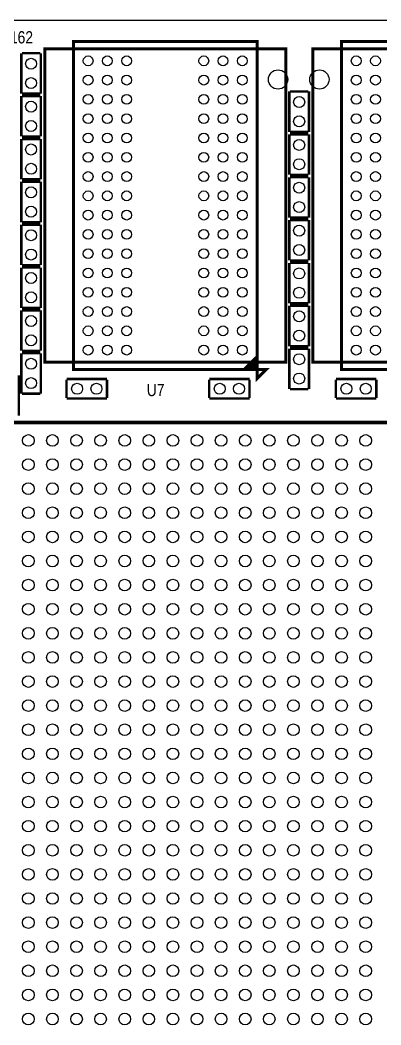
# Model space of a CAD drawing. Extents: x 0 to 80, y 0 to 80.
# Drawn here: x 28.44 to 43.41, y 38.32 to 80 of the extents above; entities that cross this region are included whole.
import ezdxf
from ezdxf.enums import TextEntityAlignment as Align

# ---------------------------------------------------------------- set-up
doc = ezdxf.new("R2010")
doc.units = 0
for name, color, linetype in [('BG_OUTLINE', 2, 'CONTINUOUS'), ('PG_SILKSCREEN_TOP', 3, 'CONTINUOUS'), ('PIN_TOP', 4, 'CONTINUOUS'), ('RD_SILKSCREEN_TOP', 5, 'CONTINUOUS')]:
    doc.layers.add(name, color=color, linetype=linetype)

msp = doc.modelspace()

# ---------------------------------------------------------------- linework, layer by layer
at = {"layer": 'BG_OUTLINE'}
msp.add_lwpolyline([(0, 0), (0, 79.99984), (79.99984, 79.99984), (79.99984, 0)], close=True, dxfattribs=at)
at = {"layer": 'PG_SILKSCREEN_TOP'}
for points, const_width in [([(29.459682, 65.809622), (39.459662, 65.809622), (39.459662, 78.80985), (29.459682, 78.80985)], 0.124968), ([(30.649672, 65.502536), (38.269672, 65.502536), (38.269672, 79.116936), (30.649672, 79.116936)], 0.127), ([(40.584882, 65.809622), (50.584862, 65.809622), (50.584862, 78.80985), (40.584882, 78.80985)], 0.124968), ([(41.774872, 65.502536), (49.394872, 65.502536), (49.394872, 79.116936), (41.774872, 79.116936)], 0.127), ([(38.269672, 65.502536), (38.269672, 65.121536), (38.650672, 65.502536)], 0.127), ([(59.527694, 20.812506), (59.527694, 63.312294), (17.027906, 63.312294), (17.027906, 20.812506)], 0.150114)]:
    msp.add_lwpolyline(points, close=True, dxfattribs=dict(at, const_width=const_width))
for points, const_width in [([(28.4861, 76.9493), (28.4861, 78.6257)], 0.1016), ([(28.5115, 78.6257), (29.2735, 78.6257)], 0.1016), ([(29.2989, 78.6257), (29.2989, 76.9493)], 0.1016), ([(28.4861, 75.1713), (28.4861, 76.8477)], 0.1016), ([(29.2735, 76.9493), (28.5115, 76.9493)], 0.1016), ([(28.5115, 76.8477), (29.2735, 76.8477)], 0.1016), ([(29.2989, 76.8477), (29.2989, 75.1713)], 0.1016), ([(39.6113, 75.3618), (39.6113, 77.0382)], 0.1016), ([(39.6367, 77.0382), (40.3987, 77.0382)], 0.1016), ([(40.4241, 77.0382), (40.4241, 75.3618)], 0.1016), ([(28.4861, 73.3933), (28.4861, 75.0697)], 0.1016), ([(29.2735, 75.1713), (28.5115, 75.1713)], 0.1016), ([(28.5115, 75.0697), (29.2735, 75.0697)], 0.1016), ([(29.2989, 75.0697), (29.2989, 73.3933)], 0.1016), ([(39.6113, 73.5838), (39.6113, 75.2602)], 0.1016), ([(40.3987, 75.3618), (39.6367, 75.3618)], 0.1016), ([(39.6367, 75.2602), (40.3987, 75.2602)], 0.1016), ([(40.4241, 75.2602), (40.4241, 73.5838)], 0.1016), ([(29.2735, 73.3933), (28.5115, 73.3933)], 0.1016), ([(39.6113, 71.8058), (39.6113, 73.4822)], 0.1016), ([(40.3987, 73.5838), (39.6367, 73.5838)], 0.1016), ([(39.6367, 73.4822), (40.3987, 73.4822)], 0.1016), ([(40.4241, 73.4822), (40.4241, 71.8058)], 0.1016), ([(28.4861, 71.6153), (28.4861, 73.2917)], 0.1016), ([(28.5115, 73.2917), (29.2735, 73.2917)], 0.1016), ([(29.2989, 73.2917), (29.2989, 71.6153)], 0.1016), ([(39.6113, 70.0278), (39.6113, 71.7042)], 0.1016), ([(40.3987, 71.8058), (39.6367, 71.8058)], 0.1016), ([(39.6367, 71.7042), (40.3987, 71.7042)], 0.1016), ([(40.4241, 71.7042), (40.4241, 70.0278)], 0.1016), ([(28.4861, 69.8373), (28.4861, 71.5137)], 0.1016), ([(29.2735, 71.6153), (28.5115, 71.6153)], 0.1016), ([(28.5115, 71.5137), (29.2735, 71.5137)], 0.1016), ([(29.2989, 71.5137), (29.2989, 69.8373)], 0.1016), ([(40.3987, 70.0278), (39.6367, 70.0278)], 0.1016), ([(28.4861, 68.0593), (28.4861, 69.7357)], 0.1016), ([(29.2735, 69.8373), (28.5115, 69.8373)], 0.1016), ([(28.5115, 69.7357), (29.2735, 69.7357)], 0.1016), ([(29.2989, 69.7357), (29.2989, 68.0593)], 0.1016), ([(39.6113, 68.2498), (39.6113, 69.9262)], 0.1016), ([(39.6367, 69.9262), (40.3987, 69.9262)], 0.1016), ([(40.4241, 69.9262), (40.4241, 68.2498)], 0.1016), ([(28.4861, 66.2813), (28.4861, 67.9577)], 0.1016), ([(29.2735, 68.0593), (28.5115, 68.0593)], 0.1016), ([(28.5115, 67.9577), (29.2735, 67.9577)], 0.1016), ([(29.2989, 67.9577), (29.2989, 66.2813)], 0.1016), ([(39.6113, 66.4718), (39.6113, 68.1482)], 0.1016), ([(40.3987, 68.2498), (39.6367, 68.2498)], 0.1016), ([(39.6367, 68.1482), (40.3987, 68.1482)], 0.1016), ([(40.4241, 68.1482), (40.4241, 66.4718)], 0.1016), ([(29.2735, 66.2813), (28.5115, 66.2813)], 0.1016), ([(39.6113, 64.6938), (39.6113, 66.3702)], 0.1016), ([(40.3987, 66.4718), (39.6367, 66.4718)], 0.1016), ([(39.6367, 66.3702), (40.3987, 66.3702)], 0.1016), ([(40.4241, 66.3702), (40.4241, 64.6938)], 0.1016), ([(28.4861, 64.5033), (28.4861, 66.1797)], 0.1016), ([(28.5115, 66.1797), (29.2735, 66.1797)], 0.1016), ([(29.2989, 66.1797), (29.2989, 64.5033)], 0.1016), ([(38.244272, 66.010536), (37.761672, 65.527936), (37.888672, 65.527936), (38.218872, 65.858136), (38.218872, 65.756536), (38.015672, 65.553336), (38.066472, 65.502536), (38.269672, 65.502536), (38.269672, 65.654936), (38.244272, 65.654936), (38.117272, 65.527936)], 0.127), ([(28.3845, 65.2653), (28.3845, 63.5889)], 0.1016), ([(30.3657, 65.1129), (32.0421, 65.1129)], 0.1016), ([(30.3657, 64.3255), (30.3657, 65.0875)], 0.1016), ([(32.0421, 65.0875), (32.0421, 64.3255)], 0.1016), ([(36.2839, 65.1129), (37.9603, 65.1129)], 0.1016), ([(36.2839, 64.3255), (36.2839, 65.0875)], 0.1016), ([(37.9603, 65.0875), (37.9603, 64.3255)], 0.1016), ([(41.5417, 65.1129), (43.2181, 65.1129)], 0.1016), ([(41.5417, 64.3255), (41.5417, 65.0875)], 0.1016), ([(43.2181, 65.0875), (43.2181, 64.3255)], 0.1016), ([(40.3987, 64.6938), (39.6367, 64.6938)], 0.1016), ([(29.2735, 64.5033), (28.5115, 64.5033)], 0.1016), ([(32.0421, 64.3001), (30.3657, 64.3001)], 0.1016), ([(37.9603, 64.3001), (36.2839, 64.3001)], 0.1016), ([(43.2181, 64.3001), (41.5417, 64.3001)], 0.1016)]:
    msp.add_lwpolyline(points, dxfattribs=dict(at, const_width=const_width))
at = {"layer": 'PIN_TOP'}
for centre, radius in [((28.8925, 78.188312), 0.2286), ((31.25978, 78.309724), 0.2032), ((32.059626, 78.309724), 0.2032), ((32.859726, 78.309724), 0.2032), ((36.059618, 78.309724), 0.2032), ((36.859718, 78.309724), 0.2032), ((37.659564, 78.309724), 0.2032), ((42.38498, 78.309724), 0.2032), ((43.184826, 78.309724), 0.2032), ((28.8925, 77.386688), 0.2286), ((31.25978, 77.509624), 0.2032), ((32.059626, 77.509624), 0.2032), ((32.859726, 77.509624), 0.2032), ((36.059618, 77.509624), 0.2032), ((36.859718, 77.509624), 0.2032), ((37.659564, 77.509624), 0.2032), ((39.141146, 77.535786), 0.40005), ((40.858694, 77.535786), 0.40005), ((42.38498, 77.509624), 0.2032), ((43.184826, 77.509624), 0.2032), ((31.25978, 76.709778), 0.2032), ((32.059626, 76.709778), 0.2032), ((32.859726, 76.709778), 0.2032), ((36.059618, 76.709778), 0.2032), ((36.859718, 76.709778), 0.2032), ((37.659564, 76.709778), 0.2032), ((40.0177, 76.600812), 0.2286), ((42.38498, 76.709778), 0.2032), ((43.184826, 76.709778), 0.2032), ((28.8925, 76.410312), 0.2286), ((31.25978, 75.909678), 0.2032), ((32.059626, 75.909678), 0.2032), ((32.859726, 75.909678), 0.2032), ((36.059618, 75.909678), 0.2032), ((36.859718, 75.909678), 0.2032), ((37.659564, 75.909678), 0.2032), ((40.0177, 75.799188), 0.2286), ((42.38498, 75.909678), 0.2032), ((43.184826, 75.909678), 0.2032), ((28.8925, 75.608688), 0.2286), ((31.25978, 75.109832), 0.2032), ((32.059626, 75.109832), 0.2032), ((32.859726, 75.109832), 0.2032), ((36.059618, 75.109832), 0.2032), ((36.859718, 75.109832), 0.2032), ((37.659564, 75.109832), 0.2032), ((40.0177, 74.822812), 0.2286), ((42.38498, 75.109832), 0.2032), ((43.184826, 75.109832), 0.2032), ((28.8925, 74.632312), 0.2286), ((31.25978, 74.309732), 0.2032), ((32.059626, 74.309732), 0.2032), ((32.859726, 74.309732), 0.2032), ((36.059618, 74.309732), 0.2032), ((36.859718, 74.309732), 0.2032), ((37.659564, 74.309732), 0.2032), ((40.0177, 74.021188), 0.2286), ((42.38498, 74.309732), 0.2032), ((43.184826, 74.309732), 0.2032), ((28.8925, 73.830688), 0.2286), ((31.25978, 73.509632), 0.2032), ((32.059626, 73.509632), 0.2032), ((32.859726, 73.509632), 0.2032), ((36.059618, 73.509632), 0.2032), ((36.859718, 73.509632), 0.2032), ((37.659564, 73.509632), 0.2032), ((42.38498, 73.509632), 0.2032), ((43.184826, 73.509632), 0.2032), ((28.8925, 72.854312), 0.2286), ((40.0177, 73.044812), 0.2286), ((31.25978, 72.709786), 0.2032), ((32.059626, 72.709786), 0.2032), ((32.859726, 72.709786), 0.2032), ((36.059618, 72.709786), 0.2032), ((36.859718, 72.709786), 0.2032), ((37.659564, 72.709786), 0.2032), ((42.38498, 72.709786), 0.2032), ((43.184826, 72.709786), 0.2032), ((28.8925, 72.052688), 0.2286), ((31.25978, 71.909686), 0.2032), ((32.059626, 71.909686), 0.2032), ((32.859726, 71.909686), 0.2032), ((36.059618, 71.909686), 0.2032), ((36.859718, 71.909686), 0.2032), ((37.659564, 71.909686), 0.2032), ((40.0177, 72.243188), 0.2286), ((42.38498, 71.909686), 0.2032), ((43.184826, 71.909686), 0.2032), ((28.8925, 71.076312), 0.2286), ((31.25978, 71.10984), 0.2032), ((32.059626, 71.10984), 0.2032), ((32.859726, 71.10984), 0.2032), ((36.059618, 71.10984), 0.2032), ((36.859718, 71.10984), 0.2032), ((37.659564, 71.10984), 0.2032), ((40.0177, 71.266812), 0.2286), ((42.38498, 71.10984), 0.2032), ((43.184826, 71.10984), 0.2032), ((28.8925, 70.274688), 0.2286), ((31.25978, 70.30974), 0.2032), ((32.059626, 70.30974), 0.2032), ((32.859726, 70.30974), 0.2032), ((36.059618, 70.30974), 0.2032), ((36.859718, 70.30974), 0.2032), ((37.659564, 70.30974), 0.2032), ((40.0177, 70.465188), 0.2286), ((42.38498, 70.30974), 0.2032), ((43.184826, 70.30974), 0.2032), ((31.25978, 69.50964), 0.2032), ((32.059626, 69.50964), 0.2032), ((32.859726, 69.50964), 0.2032), ((36.059618, 69.50964), 0.2032), ((36.859718, 69.50964), 0.2032), ((37.659564, 69.50964), 0.2032), ((40.0177, 69.488812), 0.2286), ((42.38498, 69.50964), 0.2032), ((43.184826, 69.50964), 0.2032), ((28.8925, 69.298312), 0.2286), ((31.25978, 68.709794), 0.2032), ((32.059626, 68.709794), 0.2032), ((32.859726, 68.709794), 0.2032), ((36.059618, 68.709794), 0.2032), ((36.859718, 68.709794), 0.2032), ((37.659564, 68.709794), 0.2032), ((40.0177, 68.687188), 0.2286), ((42.38498, 68.709794), 0.2032), ((43.184826, 68.709794), 0.2032), ((28.8925, 68.496688), 0.2286), ((31.25978, 67.909694), 0.2032), ((32.059626, 67.909694), 0.2032), ((32.859726, 67.909694), 0.2032), ((36.059618, 67.909694), 0.2032), ((36.859718, 67.909694), 0.2032), ((37.659564, 67.909694), 0.2032), ((42.38498, 67.909694), 0.2032), ((43.184826, 67.909694), 0.2032), ((28.8925, 67.520312), 0.2286), ((40.0177, 67.710812), 0.2286), ((31.25978, 67.109848), 0.2032), ((32.059626, 67.109848), 0.2032), ((32.859726, 67.109848), 0.2032), ((36.059618, 67.109848), 0.2032), ((36.859718, 67.109848), 0.2032), ((37.659564, 67.109848), 0.2032), ((40.0177, 66.909188), 0.2286), ((42.38498, 67.109848), 0.2032), ((43.184826, 67.109848), 0.2032), ((28.8925, 66.718688), 0.2286), ((31.25978, 66.309748), 0.2032), ((32.059626, 66.309748), 0.2032), ((32.859726, 66.309748), 0.2032), ((36.059618, 66.309748), 0.2032), ((36.859718, 66.309748), 0.2032), ((37.659564, 66.309748), 0.2032), ((42.38498, 66.309748), 0.2032), ((43.184826, 66.309748), 0.2032), ((28.8925, 65.742312), 0.2286), ((40.0177, 65.932812), 0.2286), ((28.8925, 64.940688), 0.2286), ((40.0177, 65.131188), 0.2286), ((30.803088, 64.7065), 0.2286), ((31.604712, 64.7065), 0.2286), ((36.721288, 64.7065), 0.2286), ((37.522912, 64.7065), 0.2286), ((41.979088, 64.7065), 0.2286), ((42.780712, 64.7065), 0.2286), ((28.777692, 62.562486), 0.2413), ((29.77769, 62.562486), 0.2413), ((30.777688, 62.562486), 0.2413), ((31.777686, 62.562486), 0.2413), ((32.777684, 62.562486), 0.2413), ((33.777682, 62.562486), 0.2413), ((34.77768, 62.562486), 0.2413), ((35.777678, 62.562486), 0.2413), ((36.777676, 62.562486), 0.2413), ((37.777674, 62.562486), 0.2413), ((38.777926, 62.562486), 0.2413), ((39.777924, 62.562486), 0.2413), ((40.777922, 62.562486), 0.2413), ((41.77792, 62.562486), 0.2413), ((42.777918, 62.562486), 0.2413), ((28.777692, 61.562488), 0.2413), ((29.77769, 61.562488), 0.2413), ((30.777688, 61.562488), 0.2413), ((31.777686, 61.562488), 0.2413), ((32.777684, 61.562488), 0.2413), ((33.777682, 61.562488), 0.2413), ((34.77768, 61.562488), 0.2413), ((35.777678, 61.562488), 0.2413), ((36.777676, 61.562488), 0.2413), ((37.777674, 61.562488), 0.2413), ((38.777926, 61.562488), 0.2413), ((39.777924, 61.562488), 0.2413), ((40.777922, 61.562488), 0.2413), ((41.77792, 61.562488), 0.2413), ((42.777918, 61.562488), 0.2413), ((28.777692, 60.56249), 0.2413), ((29.77769, 60.56249), 0.2413), ((30.777688, 60.56249), 0.2413), ((31.777686, 60.56249), 0.2413), ((32.777684, 60.56249), 0.2413), ((33.777682, 60.56249), 0.2413), ((34.77768, 60.56249), 0.2413), ((35.777678, 60.56249), 0.2413), ((36.777676, 60.56249), 0.2413), ((37.777674, 60.56249), 0.2413), ((38.777926, 60.56249), 0.2413), ((39.777924, 60.56249), 0.2413), ((40.777922, 60.56249), 0.2413), ((41.77792, 60.56249), 0.2413), ((42.777918, 60.56249), 0.2413), ((28.777692, 59.562492), 0.2413), ((29.77769, 59.562492), 0.2413), ((30.777688, 59.562492), 0.2413), ((31.777686, 59.562492), 0.2413), ((32.777684, 59.562492), 0.2413), ((33.777682, 59.562492), 0.2413), ((34.77768, 59.562492), 0.2413), ((35.777678, 59.562492), 0.2413), ((36.777676, 59.562492), 0.2413), ((37.777674, 59.562492), 0.2413), ((38.777926, 59.562492), 0.2413), ((39.777924, 59.562492), 0.2413), ((40.777922, 59.562492), 0.2413), ((41.77792, 59.562492), 0.2413), ((42.777918, 59.562492), 0.2413), ((28.777692, 58.562494), 0.2413), ((29.77769, 58.562494), 0.2413), ((30.777688, 58.562494), 0.2413), ((31.777686, 58.562494), 0.2413), ((32.777684, 58.562494), 0.2413), ((33.777682, 58.562494), 0.2413), ((34.77768, 58.562494), 0.2413), ((35.777678, 58.562494), 0.2413), ((36.777676, 58.562494), 0.2413), ((37.777674, 58.562494), 0.2413), ((38.777926, 58.562494), 0.2413), ((39.777924, 58.562494), 0.2413), ((40.777922, 58.562494), 0.2413), ((41.77792, 58.562494), 0.2413), ((42.777918, 58.562494), 0.2413), ((28.777692, 57.562496), 0.2413), ((29.77769, 57.562496), 0.2413), ((30.777688, 57.562496), 0.2413), ((31.777686, 57.562496), 0.2413), ((32.777684, 57.562496), 0.2413), ((33.777682, 57.562496), 0.2413), ((34.77768, 57.562496), 0.2413), ((35.777678, 57.562496), 0.2413), ((36.777676, 57.562496), 0.2413), ((37.777674, 57.562496), 0.2413), ((38.777926, 57.562496), 0.2413), ((39.777924, 57.562496), 0.2413), ((40.777922, 57.562496), 0.2413), ((41.77792, 57.562496), 0.2413), ((42.777918, 57.562496), 0.2413), ((28.777692, 56.562498), 0.2413), ((29.77769, 56.562498), 0.2413), ((30.777688, 56.562498), 0.2413), ((31.777686, 56.562498), 0.2413), ((32.777684, 56.562498), 0.2413), ((33.777682, 56.562498), 0.2413), ((34.77768, 56.562498), 0.2413), ((35.777678, 56.562498), 0.2413), ((36.777676, 56.562498), 0.2413), ((37.777674, 56.562498), 0.2413), ((38.777926, 56.562498), 0.2413), ((39.777924, 56.562498), 0.2413), ((40.777922, 56.562498), 0.2413), ((41.77792, 56.562498), 0.2413), ((42.777918, 56.562498), 0.2413), ((28.777692, 55.5625), 0.2413), ((29.77769, 55.5625), 0.2413), ((30.777688, 55.5625), 0.2413), ((31.777686, 55.5625), 0.2413), ((32.777684, 55.5625), 0.2413), ((33.777682, 55.5625), 0.2413), ((34.77768, 55.5625), 0.2413), ((35.777678, 55.5625), 0.2413), ((36.777676, 55.5625), 0.2413), ((37.777674, 55.5625), 0.2413), ((38.777926, 55.5625), 0.2413), ((39.777924, 55.5625), 0.2413), ((40.777922, 55.5625), 0.2413), ((41.77792, 55.5625), 0.2413), ((42.777918, 55.5625), 0.2413), ((28.777692, 54.562502), 0.2413), ((29.77769, 54.562502), 0.2413), ((30.777688, 54.562502), 0.2413), ((31.777686, 54.562502), 0.2413), ((32.777684, 54.562502), 0.2413), ((33.777682, 54.562502), 0.2413), ((34.77768, 54.562502), 0.2413), ((35.777678, 54.562502), 0.2413), ((36.777676, 54.562502), 0.2413), ((37.777674, 54.562502), 0.2413), ((38.777926, 54.562502), 0.2413), ((39.777924, 54.562502), 0.2413), ((40.777922, 54.562502), 0.2413), ((41.77792, 54.562502), 0.2413), ((42.777918, 54.562502), 0.2413), ((28.777692, 53.562504), 0.2413), ((29.77769, 53.562504), 0.2413), ((30.777688, 53.562504), 0.2413), ((31.777686, 53.562504), 0.2413), ((32.777684, 53.562504), 0.2413), ((33.777682, 53.562504), 0.2413), ((34.77768, 53.562504), 0.2413), ((35.777678, 53.562504), 0.2413), ((36.777676, 53.562504), 0.2413), ((37.777674, 53.562504), 0.2413), ((38.777926, 53.562504), 0.2413), ((39.777924, 53.562504), 0.2413), ((40.777922, 53.562504), 0.2413), ((41.77792, 53.562504), 0.2413), ((42.777918, 53.562504), 0.2413), ((28.777692, 52.562506), 0.2413), ((29.77769, 52.562506), 0.2413), ((30.777688, 52.562506), 0.2413), ((31.777686, 52.562506), 0.2413), ((32.777684, 52.562506), 0.2413), ((33.777682, 52.562506), 0.2413), ((34.77768, 52.562506), 0.2413), ((35.777678, 52.562506), 0.2413), ((36.777676, 52.562506), 0.2413), ((37.777674, 52.562506), 0.2413), ((38.777926, 52.562506), 0.2413), ((39.777924, 52.562506), 0.2413), ((40.777922, 52.562506), 0.2413), ((41.77792, 52.562506), 0.2413), ((42.777918, 52.562506), 0.2413), ((28.777692, 51.562508), 0.2413), ((29.77769, 51.562508), 0.2413), ((30.777688, 51.562508), 0.2413), ((31.777686, 51.562508), 0.2413), ((32.777684, 51.562508), 0.2413), ((33.777682, 51.562508), 0.2413), ((34.77768, 51.562508), 0.2413), ((35.777678, 51.562508), 0.2413), ((36.777676, 51.562508), 0.2413), ((37.777674, 51.562508), 0.2413), ((38.777926, 51.562508), 0.2413), ((39.777924, 51.562508), 0.2413), ((40.777922, 51.562508), 0.2413), ((41.77792, 51.562508), 0.2413), ((42.777918, 51.562508), 0.2413), ((28.777692, 50.56251), 0.2413), ((29.77769, 50.56251), 0.2413), ((30.777688, 50.56251), 0.2413), ((31.777686, 50.56251), 0.2413), ((32.777684, 50.56251), 0.2413), ((33.777682, 50.56251), 0.2413), ((34.77768, 50.56251), 0.2413), ((35.777678, 50.56251), 0.2413), ((36.777676, 50.56251), 0.2413), ((37.777674, 50.56251), 0.2413), ((38.777926, 50.56251), 0.2413), ((39.777924, 50.56251), 0.2413), ((40.777922, 50.56251), 0.2413), ((41.77792, 50.56251), 0.2413), ((42.777918, 50.56251), 0.2413), ((28.777692, 49.562512), 0.2413), ((29.77769, 49.562512), 0.2413), ((30.777688, 49.562512), 0.2413), ((31.777686, 49.562512), 0.2413), ((32.777684, 49.562512), 0.2413), ((33.777682, 49.562512), 0.2413), ((34.77768, 49.562512), 0.2413), ((35.777678, 49.562512), 0.2413), ((36.777676, 49.562512), 0.2413), ((37.777674, 49.562512), 0.2413), ((38.777926, 49.562512), 0.2413), ((39.777924, 49.562512), 0.2413), ((40.777922, 49.562512), 0.2413), ((41.77792, 49.562512), 0.2413), ((42.777918, 49.562512), 0.2413), ((28.777692, 48.562514), 0.2413), ((29.77769, 48.562514), 0.2413), ((30.777688, 48.562514), 0.2413), ((31.777686, 48.562514), 0.2413), ((32.777684, 48.562514), 0.2413), ((33.777682, 48.562514), 0.2413), ((34.77768, 48.562514), 0.2413), ((35.777678, 48.562514), 0.2413), ((36.777676, 48.562514), 0.2413), ((37.777674, 48.562514), 0.2413), ((38.777926, 48.562514), 0.2413), ((39.777924, 48.562514), 0.2413), ((40.777922, 48.562514), 0.2413), ((41.77792, 48.562514), 0.2413), ((42.777918, 48.562514), 0.2413), ((28.777692, 47.562516), 0.2413), ((29.77769, 47.562516), 0.2413), ((30.777688, 47.562516), 0.2413), ((31.777686, 47.562516), 0.2413), ((32.777684, 47.562516), 0.2413), ((33.777682, 47.562516), 0.2413), ((34.77768, 47.562516), 0.2413), ((35.777678, 47.562516), 0.2413), ((36.777676, 47.562516), 0.2413), ((37.777674, 47.562516), 0.2413), ((38.777926, 47.562516), 0.2413), ((39.777924, 47.562516), 0.2413), ((40.777922, 47.562516), 0.2413), ((41.77792, 47.562516), 0.2413), ((42.777918, 47.562516), 0.2413), ((28.777692, 46.562518), 0.2413), ((29.77769, 46.562518), 0.2413), ((30.777688, 46.562518), 0.2413), ((31.777686, 46.562518), 0.2413), ((32.777684, 46.562518), 0.2413), ((33.777682, 46.562518), 0.2413), ((34.77768, 46.562518), 0.2413), ((35.777678, 46.562518), 0.2413), ((36.777676, 46.562518), 0.2413), ((37.777674, 46.562518), 0.2413), ((38.777926, 46.562518), 0.2413), ((39.777924, 46.562518), 0.2413), ((40.777922, 46.562518), 0.2413), ((41.77792, 46.562518), 0.2413), ((42.777918, 46.562518), 0.2413), ((28.777692, 45.56252), 0.2413), ((29.77769, 45.56252), 0.2413), ((30.777688, 45.56252), 0.2413), ((31.777686, 45.56252), 0.2413), ((32.777684, 45.56252), 0.2413), ((33.777682, 45.56252), 0.2413), ((34.77768, 45.56252), 0.2413), ((35.777678, 45.56252), 0.2413), ((36.777676, 45.56252), 0.2413), ((37.777674, 45.56252), 0.2413), ((38.777926, 45.56252), 0.2413), ((39.777924, 45.56252), 0.2413), ((40.777922, 45.56252), 0.2413), ((41.77792, 45.56252), 0.2413), ((42.777918, 45.56252), 0.2413), ((28.777692, 44.562522), 0.2413), ((29.77769, 44.562522), 0.2413), ((30.777688, 44.562522), 0.2413), ((31.777686, 44.562522), 0.2413), ((32.777684, 44.562522), 0.2413), ((33.777682, 44.562522), 0.2413), ((34.77768, 44.562522), 0.2413), ((35.777678, 44.562522), 0.2413), ((36.777676, 44.562522), 0.2413), ((37.777674, 44.562522), 0.2413), ((38.777926, 44.562522), 0.2413), ((39.777924, 44.562522), 0.2413), ((40.777922, 44.562522), 0.2413), ((41.77792, 44.562522), 0.2413), ((42.777918, 44.562522), 0.2413), ((28.777692, 43.562524), 0.2413), ((29.77769, 43.562524), 0.2413), ((30.777688, 43.562524), 0.2413), ((31.777686, 43.562524), 0.2413), ((32.777684, 43.562524), 0.2413), ((33.777682, 43.562524), 0.2413), ((34.77768, 43.562524), 0.2413), ((35.777678, 43.562524), 0.2413), ((36.777676, 43.562524), 0.2413), ((37.777674, 43.562524), 0.2413), ((38.777926, 43.562524), 0.2413), ((39.777924, 43.562524), 0.2413), ((40.777922, 43.562524), 0.2413), ((41.77792, 43.562524), 0.2413), ((42.777918, 43.562524), 0.2413), ((28.777692, 42.562526), 0.2413), ((29.77769, 42.562526), 0.2413), ((30.777688, 42.562526), 0.2413), ((31.777686, 42.562526), 0.2413), ((32.777684, 42.562526), 0.2413), ((33.777682, 42.562526), 0.2413), ((34.77768, 42.562526), 0.2413), ((35.777678, 42.562526), 0.2413), ((36.777676, 42.562526), 0.2413), ((37.777674, 42.562526), 0.2413), ((38.777926, 42.562526), 0.2413), ((39.777924, 42.562526), 0.2413), ((40.777922, 42.562526), 0.2413), ((41.77792, 42.562526), 0.2413), ((42.777918, 42.562526), 0.2413), ((28.777692, 41.562274), 0.2413), ((29.77769, 41.562274), 0.2413), ((30.777688, 41.562274), 0.2413), ((31.777686, 41.562274), 0.2413), ((32.777684, 41.562274), 0.2413), ((33.777682, 41.562274), 0.2413), ((34.77768, 41.562274), 0.2413), ((35.777678, 41.562274), 0.2413), ((36.777676, 41.562274), 0.2413), ((37.777674, 41.562274), 0.2413), ((38.777926, 41.562274), 0.2413), ((39.777924, 41.562274), 0.2413), ((40.777922, 41.562274), 0.2413), ((41.77792, 41.562274), 0.2413), ((42.777918, 41.562274), 0.2413), ((28.777692, 40.562276), 0.2413), ((29.77769, 40.562276), 0.2413), ((30.777688, 40.562276), 0.2413), ((31.777686, 40.562276), 0.2413), ((32.777684, 40.562276), 0.2413), ((33.777682, 40.562276), 0.2413), ((34.77768, 40.562276), 0.2413), ((35.777678, 40.562276), 0.2413), ((36.777676, 40.562276), 0.2413), ((37.777674, 40.562276), 0.2413), ((38.777926, 40.562276), 0.2413), ((39.777924, 40.562276), 0.2413), ((40.777922, 40.562276), 0.2413), ((41.77792, 40.562276), 0.2413), ((42.777918, 40.562276), 0.2413), ((28.777692, 39.562278), 0.2413), ((29.77769, 39.562278), 0.2413), ((30.777688, 39.562278), 0.2413), ((31.777686, 39.562278), 0.2413), ((32.777684, 39.562278), 0.2413), ((33.777682, 39.562278), 0.2413), ((34.77768, 39.562278), 0.2413), ((35.777678, 39.562278), 0.2413), ((36.777676, 39.562278), 0.2413), ((37.777674, 39.562278), 0.2413), ((38.777926, 39.562278), 0.2413), ((39.777924, 39.562278), 0.2413), ((40.777922, 39.562278), 0.2413), ((41.77792, 39.562278), 0.2413), ((42.777918, 39.562278), 0.2413), ((28.777692, 38.56228), 0.2413), ((29.77769, 38.56228), 0.2413), ((30.777688, 38.56228), 0.2413), ((31.777686, 38.56228), 0.2413), ((32.777684, 38.56228), 0.2413), ((33.777682, 38.56228), 0.2413), ((34.77768, 38.56228), 0.2413), ((35.777678, 38.56228), 0.2413), ((36.777676, 38.56228), 0.2413), ((37.777674, 38.56228), 0.2413), ((38.777926, 38.56228), 0.2413), ((39.777924, 38.56228), 0.2413), ((40.777922, 38.56228), 0.2413), ((41.77792, 38.56228), 0.2413), ((42.777918, 38.56228), 0.2413)]:
    msp.add_circle(centre, radius, dxfattribs=at)

# ---------------------------------------------------------------- texts
at = {"layer": 'RD_SILKSCREEN_TOP', "width": 0.85}
for s, p in [('U162', (28.2829, 79.0321)), ('U7', (34.0614, 64.4017))]:
    msp.add_text(s, height=0.508, dxfattribs=at).set_placement(p, align=Align.CENTER)

doc.saveas('drawing.dxf')
